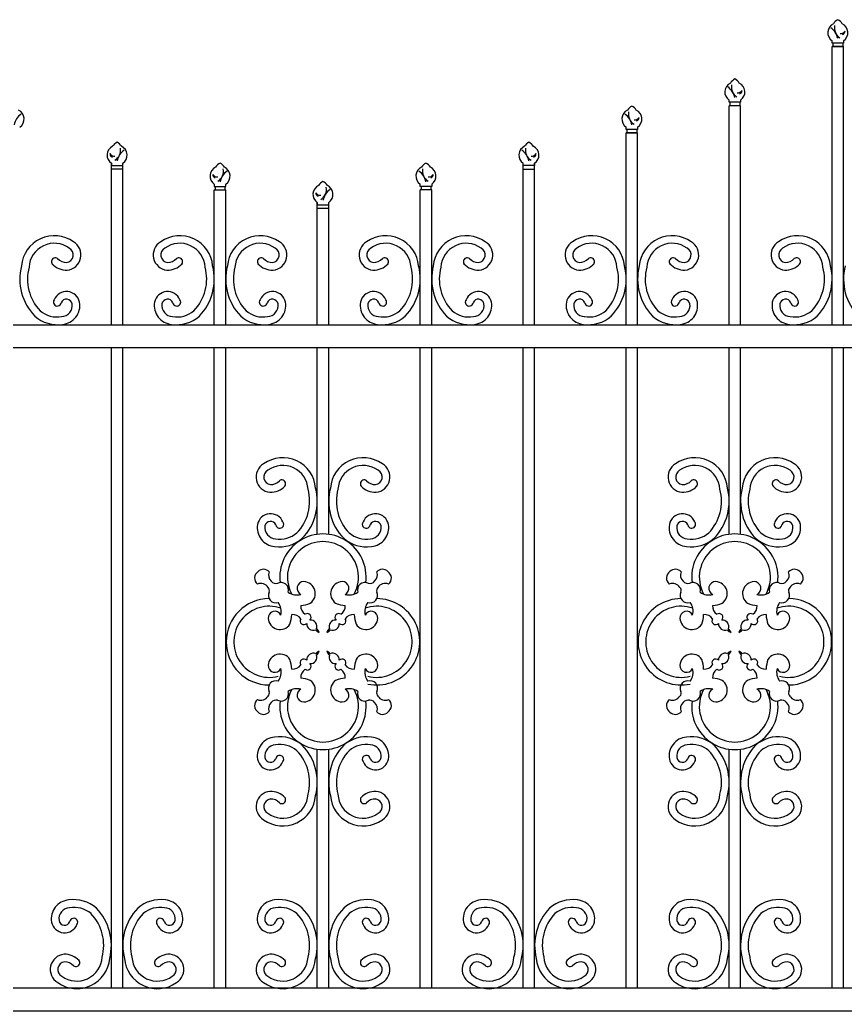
# Model space of a CAD drawing. Header units: millimetres. Extents: x 2621 to 26934, y 11979 to 27988.
# Drawn here: x 4373 to 5996, y 23517 to 25466 of the extents above; entities that cross this region are included whole.
import ezdxf

# ---------------------------------------------------------------- set-up
doc = ezdxf.new("R2010")
doc.units = ezdxf.units.MM

# ---------------------------------------------------------------- blocks, each defined once
blk = doc.blocks.new('A$C4C8B02DE')
for p, q in [((1674.78, 996.93), (1674.78, 999.18)), ((1686.03, 996.93), (1674.78, 996.93)), ((1675.53, 996.93), (1675.53, 993.54)), ((1685.28, 996.93), (1685.28, 993.54)), ((1686.03, 999.18), (1686.03, 996.93)), ((1674.78, 720), (1674.78, 993.54)), ((1674.78, 993.54), (1686.03, 993.54)), ((1686.03, 993.54), (1674.78, 993.54)), ((1686.03, 993.54), (1674.78, 993.54)), ((1686.03, 720), (1686.03, 993.54)), ((1573.53, 938.74), (1573.53, 940.99)), ((1584.78, 938.74), (1573.53, 938.74)), ((1574.28, 938.74), (1574.28, 935.35)), ((1584.03, 938.74), (1584.03, 935.35)), ((1584.78, 940.99), (1584.78, 938.74)), ((1573.53, 720), (1573.53, 935.35)), ((1584.78, 935.35), (1573.53, 935.35)), ((1584.78, 935.35), (1573.53, 935.35)), ((1584.78, 720), (1584.78, 935.35)), ((1472.28, 912.05), (1472.28, 914.3)), ((1483.53, 912.05), (1472.28, 912.05)), ((1472.28, 720), (1472.28, 908.66)), ((1472.28, 908.66), (1483.53, 908.66)), ((1483.53, 908.66), (1472.28, 908.66)), ((1483.53, 908.66), (1472.28, 908.66)), ((1473.03, 912.05), (1473.03, 908.66)), ((1482.78, 912.05), (1482.78, 908.66)), ((1483.53, 914.3), (1483.53, 912.05)), ((1483.53, 720), (1483.53, 908.66)), ((966.03, 720), (966.03, 878.77)), ((966.03, 878.77), (966.03, 876.52)), ((977.28, 720), (977.28, 878.77)), ((977.28, 876.52), (977.28, 878.77)), ((1371.03, 720), (1371.03, 878.77)), ((1371.03, 876.52), (1371.03, 878.77)), ((1382.28, 720), (1382.28, 878.77)), ((1382.28, 878.77), (1382.28, 876.52)), ((966.03, 876.52), (977.28, 876.52)), ((977.28, 873.13), (966.03, 873.13)), ((1382.28, 876.52), (1371.03, 876.52)), ((1371.03, 873.13), (1382.28, 873.13)), ((1067.28, 858.29), (1067.28, 856.04)), ((1078.53, 856.04), (1078.53, 858.29)), ((1269.78, 856.04), (1269.78, 858.29)), ((1281.03, 858.29), (1281.03, 856.04)), ((1067.28, 856.04), (1078.53, 856.04)), ((1067.28, 720), (1067.28, 852.64)), ((1067.28, 852.64), (1078.53, 852.64)), ((1068.03, 856.04), (1068.03, 852.64)), ((1077.78, 856.04), (1077.78, 852.64)), ((1078.53, 720), (1078.53, 852.64)), ((1281.03, 856.04), (1269.78, 856.04)), ((1269.78, 720), (1269.78, 852.64)), ((1281.03, 852.64), (1269.78, 852.64)), ((1270.53, 856.04), (1270.53, 852.64)), ((1280.28, 856.04), (1280.28, 852.64)), ((1281.03, 720), (1281.03, 852.64)), ((1168.53, 720), (1168.53, 840.21)), ((1168.53, 840.21), (1168.53, 837.96)), ((1179.78, 720), (1179.78, 840.21)), ((1179.78, 837.96), (1179.78, 840.21)), ((1168.53, 837.96), (1179.78, 837.96)), ((1168.53, 834.57), (1179.78, 834.57)), ((176.11, 720), (2172.2, 720)), ((176.11, 697.5), (2172.2, 697.5)), ((966.03, 67.5), (966.03, 697.5)), ((977.28, 67.5), (977.28, 697.5)), ((1067.28, 67.5), (1067.28, 697.5)), ((1078.53, 67.5), (1078.53, 697.5)), ((1168.53, 513.87), (1168.53, 697.5)), ((1179.78, 513.87), (1179.78, 697.5)), ((1269.78, 67.5), (1269.78, 697.5)), ((1281.03, 67.5), (1281.03, 697.5)), ((1371.03, 67.5), (1371.03, 697.5)), ((1382.28, 67.5), (1382.28, 697.5)), ((1472.28, 67.5), (1472.28, 697.5)), ((1483.53, 67.5), (1483.53, 697.5)), ((1573.53, 513.87), (1573.53, 697.5)), ((1584.78, 513.87), (1584.78, 697.5)), ((1674.78, 67.5), (1674.78, 697.5)), ((1686.03, 67.5), (1686.03, 697.5)), ((1168.53, 67.5), (1168.53, 302.56)), ((1179.78, 67.5), (1179.78, 302.56)), ((1573.53, 67.5), (1573.53, 302.56)), ((1573.53, 67.5), (1573.53, 302.56)), ((1584.78, 67.5), (1584.78, 302.56)), ((1584.78, 67.5), (1584.78, 302.56)), ((2194.7, 67.5), (153.61, 67.5)), ((2194.7, 45), (153.61, 45))]:
    blk.add_line(p, q)
for centre, radius, start, end in [((1680.16, 1007.16), 9.62, 115.13922, 236.00933), ((1684.55, 1010.99), 9.78, 115.05506, 150.0493), ((1688.53, 1012), 11.56, 169.42959, 238.45846), ((1676.26, 1010.99), 9.78, 29.9507, 64.94494), ((1680.65, 1007.16), 9.62, 303.99067, 64.86078), ((1663.87, 998.3), 16.73, 11.05823, 54.91248), ((1682.99, 1011.81), 5.57, 265.54583, 325.60374), ((1683.69, 1009.01), 3.92, 290.17828, 354.88678), ((1578.91, 948.97), 9.62, 115.13922, 236.00933), ((1583.3, 952.8), 9.78, 115.05506, 150.0493), ((1587.28, 953.81), 11.56, 169.42959, 238.45846), ((1575.01, 952.8), 9.78, 29.9507, 64.94494), ((1579.4, 948.97), 9.62, 303.99067, 64.86078), ((1562.62, 940.11), 16.73, 11.05823, 54.91248), ((1581.74, 953.62), 5.57, 265.54583, 325.60374), ((1582.44, 950.82), 3.92, 290.17828, 354.88678), ((886.94, 913.42), 16.73, 125.08752, 168.94177), ((870.65, 922.28), 9.62, 303.99067, 64.86078), ((1477.66, 922.28), 9.62, 115.13922, 236.00933), ((1461.37, 913.42), 16.73, 11.05823, 54.91248), ((1482.05, 926.11), 9.78, 115.05506, 150.0493), ((1486.03, 927.11), 11.56, 169.42959, 238.45846), ((1473.76, 926.11), 9.78, 29.9507, 64.94494), ((1478.15, 922.28), 9.62, 303.99067, 64.86078), ((1480.49, 926.93), 5.57, 265.54583, 325.60374), ((1481.19, 924.13), 3.92, 290.17828, 354.88678), ((975.8, 890.58), 9.78, 115.05506, 150.0493), ((967.51, 890.58), 9.78, 29.9507, 64.94494), ((1380.8, 890.58), 9.78, 115.05506, 150.0493), ((1372.51, 890.58), 9.78, 29.9507, 64.94494), ((971.41, 886.75), 9.62, 115.13922, 236.00933), ((968.37, 888.6), 3.92, 185.11322, 249.82172), ((969.07, 891.4), 5.57, 214.39626, 274.45417), ((963.52, 891.59), 11.56, 301.54154, 10.57041), ((988.19, 877.89), 16.73, 125.08752, 168.94177), ((971.9, 886.75), 9.62, 303.99067, 64.86078), ((1376.41, 886.75), 9.62, 115.13922, 236.00933), ((1360.12, 877.89), 16.73, 11.05823, 54.91248), ((1384.78, 891.59), 11.56, 169.42959, 238.45846), ((1379.24, 891.4), 5.57, 265.54583, 325.60374), ((1376.9, 886.75), 9.62, 303.99067, 64.86078), ((1379.94, 888.6), 3.92, 290.17828, 354.88678), ((1077.05, 870.09), 9.78, 115.05506, 150.0493), ((1068.76, 870.09), 9.78, 29.9507, 64.94494), ((1279.55, 870.09), 9.78, 115.05506, 150.0493), ((1271.26, 870.09), 9.78, 29.9507, 64.94494), ((1072.66, 866.26), 9.62, 115.13922, 236.00933), ((1070.32, 870.91), 5.57, 214.39626, 274.45417), ((1069.62, 868.12), 3.92, 185.11322, 249.82172), ((1064.77, 871.1), 11.56, 301.54154, 10.57041), ((1089.44, 857.4), 16.73, 125.08752, 168.94177), ((1073.15, 866.26), 9.62, 303.99067, 64.86078), ((1275.16, 866.26), 9.62, 115.13922, 236.00933), ((1258.87, 857.4), 16.73, 11.05823, 54.91248), ((1283.53, 871.1), 11.56, 169.42959, 238.45846), ((1277.99, 870.91), 5.57, 265.54583, 325.60374), ((1275.65, 866.26), 9.62, 303.99067, 64.86078), ((1278.69, 868.12), 3.92, 290.17828, 354.88678), ((1178.3, 852.02), 9.78, 115.05506, 150.0493), ((1170.01, 852.02), 9.78, 29.9507, 64.94494), ((1173.91, 848.19), 9.62, 115.13922, 236.00933), ((1170.87, 850.04), 3.92, 185.11322, 249.82172), ((1171.57, 852.84), 5.57, 214.39626, 274.45417), ((1166.02, 853.02), 11.56, 301.54154, 10.57041), ((1190.69, 839.33), 16.73, 125.08752, 168.94177), ((1174.4, 848.19), 9.62, 303.99067, 64.86078), ((909.95, 775.2), 32.41, 54.51288, 175.36873), ((909.95, 775.2), 24.91, 53.70778, 176.78477), ((921.12, 788.68), 15.01, 275.58907, 59.33849), ((1022.19, 788.68), 15.01, 120.66151, 264.41093), ((1033.35, 775.2), 32.41, 4.63127, 125.48712), ((1033.35, 775.2), 24.91, 3.21523, 126.29222), ((1112.45, 775.2), 32.41, 54.51288, 175.36873), ((1112.45, 775.2), 24.91, 53.70778, 176.78477), ((1123.62, 788.68), 15.01, 275.58907, 59.33849), ((1224.69, 788.68), 15.01, 120.66151, 264.41093), ((1235.85, 775.2), 32.41, 4.63127, 125.48712), ((1235.85, 775.2), 24.91, 3.21523, 126.29222), ((1314.95, 775.2), 32.41, 54.51288, 175.36873), ((1314.95, 775.2), 24.91, 53.70778, 176.78477), ((1326.12, 788.68), 15.01, 275.58907, 59.33849), ((1427.19, 788.68), 15.01, 120.66151, 264.41093), ((1438.35, 775.2), 32.41, 4.63127, 125.48712), ((1438.35, 775.2), 24.91, 3.21523, 126.29222), ((1517.45, 775.2), 32.41, 54.51288, 175.36873), ((1517.45, 775.2), 24.91, 53.70778, 176.78477), ((1528.62, 788.68), 15.01, 275.58907, 59.33849), ((1629.69, 788.68), 15.01, 120.66151, 264.41093), ((1640.85, 775.2), 32.41, 4.63127, 125.48712), ((1640.85, 775.2), 24.91, 3.21523, 126.29222), ((921.12, 788.68), 7.51, 277.28824, 61.4941), ((1022.19, 788.68), 7.51, 118.5059, 262.71176), ((1123.62, 788.68), 7.51, 277.28824, 61.4941), ((1224.69, 788.68), 7.51, 118.5059, 262.71176), ((1326.12, 788.68), 7.51, 277.28824, 61.4941), ((1427.19, 788.68), 7.51, 118.5059, 262.71176), ((1528.62, 788.68), 7.51, 277.28824, 61.4941), ((1629.69, 788.68), 7.51, 118.5059, 262.71176), ((910.92, 782.03), 3.79, 52.4998, 233.15734), ((921.9, 793.06), 19.32, 222.77436, 272.01072), ((921.9, 793.06), 11.82, 222.77436, 270.81731), ((1021.41, 793.06), 19.32, 267.98928, 317.22564), ((1021.41, 793.06), 11.82, 269.18269, 317.22564), ((1032.39, 782.03), 3.79, 306.84266, 127.5002), ((1113.42, 782.03), 3.79, 52.4998, 233.15734), ((1124.4, 793.06), 19.32, 222.77436, 272.01072), ((1124.4, 793.06), 11.82, 222.77436, 270.81731), ((1223.91, 793.06), 19.32, 267.98928, 317.22564), ((1223.91, 793.06), 11.82, 269.18269, 317.22564), ((1234.89, 782.03), 3.79, 306.84266, 127.5002), ((1315.92, 782.03), 3.79, 52.4998, 233.15734), ((1326.9, 793.06), 19.32, 222.77436, 272.01072), ((1326.9, 793.06), 11.82, 222.77436, 270.81731), ((1426.41, 793.06), 19.32, 267.98928, 317.22564), ((1426.41, 793.06), 11.82, 269.18269, 317.22564), ((1437.39, 782.03), 3.79, 306.84266, 127.5002), ((1518.42, 782.03), 3.79, 52.4998, 233.15734), ((1529.4, 793.06), 19.32, 222.77436, 272.01072), ((1529.4, 793.06), 11.82, 222.77436, 270.81731), ((1628.91, 793.06), 19.32, 267.98928, 317.22564), ((1628.91, 793.06), 11.82, 269.18269, 317.22564), ((1639.89, 782.03), 3.79, 306.84266, 127.5002), ((928.52, 764.88), 52.49, 165.72995, 223.97829), ((928.52, 764.88), 44.99, 164.90201, 223.77907), ((1014.79, 764.88), 44.99, 316.22093, 15.09799), ((1014.79, 764.88), 52.49, 316.02171, 14.27005), ((1131.02, 764.88), 52.49, 165.72995, 223.97829), ((1131.02, 764.88), 44.99, 164.90201, 223.77907), ((1217.29, 764.88), 44.99, 316.22093, 15.09799), ((1217.29, 764.88), 52.49, 316.02171, 14.27005), ((1333.52, 764.88), 52.49, 165.72995, 223.97829), ((1333.52, 764.88), 44.99, 164.90201, 223.77907), ((1419.79, 764.88), 44.99, 316.22093, 15.09799), ((1419.79, 764.88), 52.49, 316.02171, 14.27005), ((1536.02, 764.88), 52.49, 165.72995, 223.97829), ((1536.02, 764.88), 44.99, 164.90201, 223.77907), ((1622.29, 764.88), 44.99, 316.22093, 15.09799), ((1622.29, 764.88), 52.49, 316.02171, 14.27005), ((1738.52, 764.88), 52.49, 165.72995, 223.97829), ((921.94, 739.52), 13.12, 11.4328, 157.69312), ((1021.36, 739.52), 13.12, 22.30688, 168.5672), ((1124.44, 739.52), 13.12, 11.4328, 157.69312), ((1223.86, 739.52), 13.12, 22.30688, 168.5672), ((1326.94, 739.52), 13.12, 11.4328, 157.69312), ((1426.36, 739.52), 13.12, 22.30688, 168.5672), ((1529.44, 739.52), 13.12, 11.4328, 157.69312), ((1628.86, 739.52), 13.12, 22.30688, 168.5672), ((912.91, 742.21), 3.86, 143.68713, 351.6991), ((921.94, 739.52), 5.62, 10.85368, 157.69312), ((916.39, 738.96), 18.69, 274.93976, 9.73401), ((1026.92, 738.96), 18.69, 170.26599, 265.06024), ((1021.36, 739.52), 5.62, 22.30688, 169.14632), ((1030.39, 742.21), 3.86, 188.3009, 36.31287), ((1115.41, 742.21), 3.86, 143.68713, 351.6991), ((1124.44, 739.52), 5.62, 10.85368, 157.69312), ((1118.89, 738.96), 18.69, 274.93976, 9.73401), ((1229.42, 738.96), 18.69, 170.26599, 265.06024), ((1223.86, 739.52), 5.62, 22.30688, 169.14632), ((1232.89, 742.21), 3.86, 188.3009, 36.31287), ((1317.91, 742.21), 3.86, 143.68713, 351.6991), ((1326.94, 739.52), 5.62, 10.85368, 157.69312), ((1321.39, 738.96), 18.69, 274.93976, 9.73401), ((1431.92, 738.96), 18.69, 170.26599, 265.06024), ((1426.36, 739.52), 5.62, 22.30688, 169.14632), ((1435.39, 742.21), 3.86, 188.3009, 36.31287), ((1520.41, 742.21), 3.86, 143.68713, 351.6991), ((1529.44, 739.52), 5.62, 10.85368, 157.69312), ((1523.89, 738.96), 18.69, 274.93976, 9.73401), ((1634.42, 738.96), 18.69, 170.26599, 265.06024), ((1628.86, 739.52), 5.62, 22.30688, 169.14632), ((1637.89, 742.21), 3.86, 188.3009, 36.31287), ((912.79, 753.58), 25.96, 229.7966, 279.71344), ((916.63, 738.94), 10.96, 272.85496, 8.56524), ((1026.68, 738.94), 10.96, 171.43476, 267.14504), ((1030.52, 753.58), 25.96, 260.28656, 310.2034), ((1115.29, 753.58), 25.96, 229.7966, 279.71344), ((1119.13, 738.94), 10.96, 272.85496, 8.56524), ((1229.18, 738.94), 10.96, 171.43476, 267.14504), ((1233.02, 753.58), 25.96, 260.28656, 310.2034), ((1317.79, 753.58), 25.96, 229.7966, 279.71344), ((1321.63, 738.94), 10.96, 272.85496, 8.56524), ((1431.68, 738.94), 10.96, 171.43476, 267.14504), ((1435.52, 753.58), 25.96, 260.28656, 310.2034), ((1520.29, 753.58), 25.96, 229.7966, 279.71344), ((1524.13, 738.94), 10.96, 272.85496, 8.56524), ((1634.18, 738.94), 10.96, 171.43476, 267.14504), ((1638.02, 753.58), 25.96, 260.28656, 310.2034), ((913.19, 754.08), 34.08, 228.81524, 278.1232), ((1030.12, 754.08), 34.08, 261.8768, 311.18476), ((1115.69, 754.08), 34.08, 228.81524, 278.1232), ((1232.62, 754.08), 34.08, 261.8768, 311.18476), ((1318.19, 754.08), 34.08, 228.81524, 278.1232), ((1435.12, 754.08), 34.08, 261.8768, 311.18476), ((1520.69, 754.08), 34.08, 228.81524, 278.1232), ((1637.62, 754.08), 34.08, 261.8768, 311.18476), ((1134.6, 556.76), 32.41, 4.63127, 125.48712), ((1213.7, 556.76), 32.41, 54.51288, 175.36873), ((1539.6, 556.76), 32.41, 4.63127, 125.48712), ((1618.7, 556.76), 32.41, 54.51288, 175.36873), ((1123.44, 570.24), 15.01, 120.66151, 264.41093), ((1123.44, 570.24), 7.51, 118.5059, 262.71176), ((1134.6, 556.76), 24.91, 3.21523, 126.29222), ((1213.7, 556.76), 24.91, 53.70778, 176.78477), ((1224.87, 570.24), 7.51, 277.28824, 61.4941), ((1224.87, 570.24), 15.01, 275.58907, 59.33849), ((1528.44, 570.24), 15.01, 120.66151, 264.41093), ((1528.44, 570.24), 7.51, 118.5059, 262.71176), ((1539.6, 556.76), 24.91, 3.21523, 126.29222), ((1618.7, 556.76), 24.91, 53.70778, 176.78477), ((1629.87, 570.24), 7.51, 277.28824, 61.4941), ((1629.87, 570.24), 15.01, 275.58907, 59.33849), ((1122.66, 574.61), 11.82, 269.18269, 317.22564), ((1133.64, 563.58), 3.79, 306.84266, 127.5002), ((1214.67, 563.58), 3.79, 52.4998, 233.15734), ((1225.65, 574.61), 11.82, 222.77436, 270.81731), ((1527.66, 574.61), 11.82, 269.18269, 317.22564), ((1538.64, 563.58), 3.79, 306.84266, 127.5002), ((1619.67, 563.58), 3.79, 52.4998, 233.15734), ((1630.65, 574.61), 11.82, 222.77436, 270.81731), ((1122.66, 574.61), 19.32, 267.98928, 317.22564), ((1116.04, 546.44), 44.99, 316.22093, 15.09799), ((1116.04, 546.44), 52.49, 316.02171, 14.27005), ((1232.27, 546.44), 52.49, 165.72995, 223.97829), ((1232.27, 546.44), 44.99, 164.90201, 223.77907), ((1225.65, 574.61), 19.32, 222.77436, 272.01072), ((1527.66, 574.61), 19.32, 267.98928, 317.22564), ((1521.04, 546.44), 44.99, 316.22093, 15.09799), ((1521.04, 546.44), 52.49, 316.02171, 14.27005), ((1637.27, 546.44), 52.49, 165.72995, 223.97829), ((1637.27, 546.44), 44.99, 164.90201, 223.77907), ((1630.65, 574.61), 19.32, 222.77436, 272.01072), ((1122.61, 521.07), 13.12, 22.30688, 168.5672), ((1122.61, 521.07), 5.62, 22.30688, 169.14632), ((1225.69, 521.07), 13.12, 11.4328, 157.69312), ((1225.69, 521.07), 5.62, 10.85368, 157.69312), ((1527.61, 521.07), 13.12, 22.30688, 168.5672), ((1527.61, 521.07), 5.62, 22.30688, 169.14632), ((1630.69, 521.07), 13.12, 11.4328, 157.69312), ((1630.69, 521.07), 5.62, 10.85368, 157.69312), ((1128.17, 520.51), 18.69, 170.26599, 265.06024), ((1127.93, 520.5), 10.96, 171.43476, 267.14504), ((1131.64, 523.76), 3.86, 188.3009, 36.31287), ((1216.66, 523.76), 3.86, 143.68713, 351.6991), ((1220.38, 520.5), 10.96, 272.85496, 8.56524), ((1220.14, 520.51), 18.69, 274.93976, 9.73401), ((1533.17, 520.51), 18.69, 170.26599, 265.06024), ((1532.93, 520.5), 10.96, 171.43476, 267.14504), ((1536.64, 523.76), 3.86, 188.3009, 36.31287), ((1621.66, 523.76), 3.86, 143.68713, 351.6991), ((1625.38, 520.5), 10.96, 272.85496, 8.56524), ((1625.14, 520.51), 18.69, 274.93976, 9.73401), ((1131.37, 535.63), 34.08, 261.8768, 311.18476), ((1131.77, 535.13), 25.96, 260.28656, 310.2034), ((1174.15, 471.8), 42.45, 352.80226, 187.19774), ((1216.94, 535.63), 34.08, 228.81524, 278.1232), ((1216.54, 535.13), 25.96, 229.7966, 279.71344), ((1536.37, 535.63), 34.08, 261.8768, 311.18476), ((1536.77, 535.13), 25.96, 260.28656, 310.2034), ((1579.15, 471.8), 42.45, 352.80226, 187.19774), ((1621.94, 535.63), 34.08, 228.81524, 278.1232), ((1621.54, 535.13), 25.96, 229.7966, 279.71344), ((1174.15, 471.8), 34.95, 331.65143, 208.34857), ((1579.15, 471.8), 34.95, 331.65143, 208.34857), ((1115.7, 472.14), 7.41, 40.45156, 136.24769), ((1232.61, 472.14), 7.41, 43.75231, 139.54844), ((1520.7, 472.14), 7.41, 40.45156, 136.24769), ((1637.61, 472.14), 7.41, 43.75231, 139.54844), ((1114.6, 470.9), 7.66, 123.76064, 230.28366), ((1128.32, 473.72), 7.7, 155.19541, 229.78578), ((1219.98, 473.72), 7.7, 310.21422, 24.80459), ((1233.71, 470.9), 7.66, 309.71634, 56.23936), ((1519.6, 470.9), 7.66, 123.76064, 230.28366), ((1533.32, 473.72), 7.7, 155.19541, 229.78578), ((1624.98, 473.72), 7.7, 310.21422, 24.80459), ((1638.71, 470.9), 7.66, 309.71634, 56.23936), ((1112.87, 457.04), 8.58, 31.99425, 111.6638), ((1117.42, 458.61), 4.03, 337.86436, 47.48218), ((1128.06, 471.46), 5.93, 217.48317, 284.58002), ((1132.92, 459.17), 7.36, 342.67285, 117.23995), ((1155.09, 460.84), 6.53, 88.0143, 246.45555), ((1154.91, 455.66), 11.71, 305.40343, 88.0143), ((1193.4, 455.66), 11.71, 91.9857, 234.59657), ((1193.22, 460.84), 6.53, 293.54445, 91.9857), ((1215.38, 459.17), 7.36, 62.76005, 197.32715), ((1220.25, 471.46), 5.93, 255.41998, 322.51683), ((1230.89, 458.61), 4.03, 132.51782, 202.13564), ((1235.44, 457.04), 8.58, 68.3362, 148.00575), ((1517.87, 457.04), 8.58, 31.99425, 111.6638), ((1522.42, 458.61), 4.03, 337.86436, 47.48218), ((1533.06, 471.46), 5.93, 217.48317, 284.58002), ((1537.92, 459.17), 7.36, 342.67285, 117.23995), ((1560.09, 460.84), 6.53, 88.0143, 246.45555), ((1559.91, 455.66), 11.71, 305.40343, 88.0143), ((1598.4, 455.66), 11.71, 91.9857, 234.59657), ((1598.22, 460.84), 6.53, 293.54445, 91.9857), ((1620.38, 459.17), 7.36, 62.76005, 197.32715), ((1625.25, 471.46), 5.93, 255.41998, 322.51683), ((1635.89, 458.61), 4.03, 132.51782, 202.13564), ((1640.44, 457.04), 8.58, 68.3362, 148.00575), ((1121.44, 408.22), 42.45, 90.36988, 269.63012), ((1127.78, 453.89), 7.36, 154.26769, 288.83479), ((1148.48, 469.29), 14.98, 235.27644, 285.46009), ((1199.82, 469.29), 14.98, 254.53991, 304.72356), ((1220.52, 453.89), 7.36, 251.16521, 25.73231), ((1226.87, 408.22), 42.45, 258.14449, 89.63012), ((1526.44, 408.22), 42.45, 90.36988, 281.85551), ((1532.78, 453.89), 7.36, 154.26769, 288.83479), ((1553.48, 469.29), 14.98, 235.27644, 285.46009), ((1604.82, 469.29), 14.98, 254.53991, 304.72356), ((1625.52, 453.89), 7.36, 251.16521, 25.73231), ((1631.87, 408.22), 42.45, 270.36988, 89.63012), ((1121.44, 408.22), 34.95, 71.19798, 284.44962), ((1118.08, 438.07), 14.98, 346.04755, 36.23121), ((1161.95, 443.31), 9.73, 175.98869, 235.92337), ((1149.3, 479.17), 35.3, 274.7856, 290.56011), ((1199.01, 479.17), 35.3, 249.43989, 265.2144), ((1186.36, 443.31), 9.73, 304.07663, 4.01131), ((1230.23, 438.07), 14.98, 143.76879, 193.95245), ((1226.87, 408.22), 34.95, 255.55038, 108.80202), ((1526.44, 408.22), 34.95, 71.19798, 284.44962), ((1523.08, 438.07), 14.98, 346.04755, 36.23121), ((1566.95, 443.31), 9.73, 175.98869, 235.92337), ((1554.3, 479.17), 35.3, 274.7856, 290.56011), ((1604.01, 479.17), 35.3, 249.43989, 265.2144), ((1591.36, 443.31), 9.73, 304.07663, 4.01131), ((1635.23, 438.07), 14.98, 143.76879, 193.95245), ((1631.87, 408.22), 34.95, 255.55038, 108.80202), ((1126.7, 431.69), 6.53, 25.0521, 183.49334), ((1131.87, 432.01), 11.71, 183.49334, 326.10421), ((1108.22, 437), 35.3, 340.94753, 356.72204), ((1144.41, 425.3), 9.73, 35.58427, 95.51895), ((1155.33, 428.82), 3.7, 144.71357, 318.65604), ((1158.71, 432.29), 3.7, 312.85161, 126.79407), ((1161.8, 423.14), 6.46, 340.79617, 95.17659), ((1186.5, 423.14), 6.46, 84.82341, 199.20383), ((1189.6, 432.29), 3.7, 53.20593, 227.14839), ((1192.97, 428.82), 3.7, 221.34396, 35.28643), ((1203.9, 425.3), 9.73, 84.48105, 144.41573), ((1240.08, 437), 35.3, 183.27796, 199.05247), ((1216.44, 432.01), 11.71, 213.89579, 356.50666), ((1221.61, 431.69), 6.53, 356.50666, 154.9479), ((1531.7, 431.69), 6.53, 25.0521, 183.49334), ((1536.87, 432.01), 11.71, 183.49334, 326.10421), ((1513.22, 437), 35.3, 340.94753, 356.72204), ((1549.41, 425.3), 9.73, 35.58427, 95.51895), ((1560.33, 428.82), 3.7, 144.71357, 318.65604), ((1563.71, 432.29), 3.7, 312.85161, 126.79407), ((1566.8, 423.14), 6.46, 340.79617, 95.17659), ((1591.5, 423.14), 6.46, 84.82341, 199.20383), ((1594.6, 432.29), 3.7, 53.20593, 227.14839), ((1597.97, 428.82), 3.7, 221.34396, 35.28643), ((1608.9, 425.3), 9.73, 84.48105, 144.41573), ((1645.08, 437), 35.3, 183.27796, 199.05247), ((1621.44, 432.01), 11.71, 213.89579, 356.50666), ((1626.61, 431.69), 6.53, 356.50666, 154.9479), ((1164.61, 425.99), 6.51, 176.57519, 291.24674), ((1173.27, 425.28), 8.27, 220.35979, 249.58967), ((1161.63, 413.93), 9.47, 22.32081, 48.45978), ((1186.68, 413.93), 9.47, 131.54022, 157.67919), ((1175.04, 425.28), 8.27, 290.41033, 319.64021), ((1183.7, 425.99), 6.51, 248.75326, 3.42481), ((1569.61, 425.99), 6.51, 176.57519, 291.24674), ((1578.27, 425.28), 8.27, 220.35979, 249.58967), ((1566.63, 413.93), 9.47, 22.32081, 48.45978), ((1591.68, 413.93), 9.47, 131.54022, 157.67919), ((1580.04, 425.28), 8.27, 290.41033, 319.64021), ((1588.7, 425.99), 6.51, 248.75326, 3.42481), ((1131.87, 384.42), 11.71, 33.89579, 176.50666), ((1108.22, 379.43), 35.3, 3.27796, 19.05247), ((1155.33, 387.61), 3.7, 41.34396, 215.28643), ((1164.61, 390.44), 6.51, 68.75326, 183.42481), ((1161.8, 393.29), 6.46, 264.82341, 19.20383), ((1173.27, 391.15), 8.27, 110.41033, 139.64021), ((1161.63, 402.5), 9.47, 311.54022, 337.67919), ((1175.04, 391.15), 8.27, 40.35979, 69.58967), ((1186.68, 402.5), 9.47, 202.32081, 228.45978), ((1186.5, 393.29), 6.46, 160.79617, 275.17659), ((1183.7, 390.44), 6.51, 356.57519, 111.24674), ((1192.97, 387.61), 3.7, 324.71357, 138.65604), ((1240.08, 379.43), 35.3, 160.94753, 176.72204), ((1216.44, 384.42), 11.71, 3.49334, 146.10421), ((1536.87, 384.42), 11.71, 33.89579, 176.50666), ((1513.22, 379.43), 35.3, 3.27796, 19.05247), ((1560.33, 387.61), 3.7, 41.34396, 215.28643), ((1569.61, 390.44), 6.51, 68.75326, 183.42481), ((1566.8, 393.29), 6.46, 264.82341, 19.20383), ((1578.27, 391.15), 8.27, 110.41033, 139.64021), ((1566.63, 402.5), 9.47, 311.54022, 337.67919), ((1580.04, 391.15), 8.27, 40.35979, 69.58967), ((1591.68, 402.5), 9.47, 202.32081, 228.45978), ((1591.5, 393.29), 6.46, 160.79617, 275.17659), ((1588.7, 390.44), 6.51, 356.57519, 111.24674), ((1597.97, 387.61), 3.7, 324.71357, 138.65604), ((1645.08, 379.43), 35.3, 160.94753, 176.72204), ((1621.44, 384.42), 11.71, 3.49334, 146.10421), ((1126.7, 384.74), 6.53, 176.50666, 334.9479), ((1118.08, 378.36), 14.98, 323.76879, 13.95245), ((1144.41, 391.13), 9.73, 264.48105, 324.41573), ((1161.95, 373.13), 9.73, 124.07663, 184.01131), ((1158.71, 384.14), 3.7, 233.20593, 47.14839), ((1189.6, 384.14), 3.7, 132.85161, 306.79407), ((1186.36, 373.13), 9.73, 355.98869, 55.92337), ((1203.9, 391.13), 9.73, 215.58427, 275.51895), ((1230.23, 378.36), 14.98, 166.04755, 216.23121), ((1221.61, 384.74), 6.53, 205.0521, 3.49334), ((1531.7, 384.74), 6.53, 176.50666, 334.9479), ((1523.08, 378.36), 14.98, 323.76879, 13.95245), ((1549.41, 391.13), 9.73, 264.48105, 324.41573), ((1566.95, 373.13), 9.73, 124.07663, 184.01131), ((1563.71, 384.14), 3.7, 233.20593, 47.14839), ((1594.6, 384.14), 3.7, 132.85161, 306.79407), ((1591.36, 373.13), 9.73, 355.98869, 55.92337), ((1608.9, 391.13), 9.73, 215.58427, 275.51895), ((1635.23, 378.36), 14.98, 166.04755, 216.23121), ((1626.61, 384.74), 6.53, 205.0521, 3.49334), ((1149.3, 337.26), 35.3, 69.43989, 85.2144), ((1199.01, 337.26), 35.3, 94.7856, 110.56011), ((1554.3, 337.26), 35.3, 69.43989, 85.2144), ((1604.01, 337.26), 35.3, 94.7856, 110.56011), ((1127.78, 362.54), 7.36, 71.16521, 205.73231), ((1174.15, 344.63), 34.95, 151.65143, 28.34857), ((1148.48, 347.14), 14.98, 74.53991, 124.72356), ((1155.09, 355.59), 6.53, 113.54445, 271.9857), ((1154.91, 360.77), 11.71, 271.9857, 54.59657), ((1193.4, 360.77), 11.71, 125.40343, 268.0143), ((1193.22, 355.59), 6.53, 268.0143, 66.45555), ((1199.82, 347.14), 14.98, 55.27644, 105.46009), ((1220.52, 362.54), 7.36, 334.26769, 108.83479), ((1532.78, 362.54), 7.36, 71.16521, 205.73231), ((1579.15, 344.63), 34.95, 151.65143, 28.34857), ((1553.48, 347.14), 14.98, 74.53991, 124.72356), ((1560.09, 355.59), 6.53, 113.54445, 271.9857), ((1559.91, 360.77), 11.71, 271.9857, 54.59657), ((1598.4, 360.77), 11.71, 125.40343, 268.0143), ((1598.22, 355.59), 6.53, 268.0143, 66.45555), ((1604.82, 347.14), 14.98, 55.27644, 105.46009), ((1625.52, 362.54), 7.36, 334.26769, 108.83479), ((1114.6, 345.53), 7.66, 129.71634, 236.23936), ((1112.87, 359.39), 8.58, 248.3362, 328.00575), ((1117.42, 357.82), 4.03, 312.51782, 22.13564), ((1132.92, 357.26), 7.36, 242.76005, 17.32715), ((1215.38, 357.26), 7.36, 162.67285, 297.23995), ((1230.89, 357.82), 4.03, 157.86436, 227.48218), ((1235.44, 359.39), 8.58, 211.99425, 291.6638), ((1233.71, 345.53), 7.66, 303.76064, 50.28366), ((1519.6, 345.53), 7.66, 129.71634, 236.23936), ((1517.87, 359.39), 8.58, 248.3362, 328.00575), ((1522.42, 357.82), 4.03, 312.51782, 22.13564), ((1537.92, 357.26), 7.36, 242.76005, 17.32715), ((1620.38, 357.26), 7.36, 162.67285, 297.23995), ((1635.89, 357.82), 4.03, 157.86436, 227.48218), ((1640.44, 359.39), 8.58, 211.99425, 291.6638), ((1638.71, 345.53), 7.66, 303.76064, 50.28366), ((1128.32, 342.71), 7.7, 130.21422, 204.80459), ((1128.06, 344.98), 5.93, 75.41998, 142.51683), ((1174.15, 344.63), 42.45, 172.80226, 7.19774), ((1220.25, 344.98), 5.93, 37.48317, 104.58002), ((1219.98, 342.71), 7.7, 335.19541, 49.78578), ((1533.32, 342.71), 7.7, 130.21422, 204.80459), ((1533.06, 344.98), 5.93, 75.41998, 142.51683), ((1579.15, 344.63), 42.45, 172.80226, 7.19774), ((1625.25, 344.98), 5.93, 37.48317, 104.58002), ((1624.98, 342.71), 7.7, 335.19541, 49.78578), ((1115.7, 344.29), 7.41, 223.75231, 319.54844), ((1232.61, 344.29), 7.41, 220.45156, 316.24769), ((1520.7, 344.29), 7.41, 223.75231, 319.54844), ((1637.61, 344.29), 7.41, 220.45156, 316.24769), ((1128.17, 295.92), 18.69, 94.93976, 189.73401), ((1131.37, 280.8), 34.08, 48.81524, 98.1232), ((1216.94, 280.8), 34.08, 81.8768, 131.18476), ((1220.14, 295.92), 18.69, 350.26599, 85.06024), ((1533.17, 295.92), 18.69, 94.93976, 189.73401), ((1536.37, 280.8), 34.08, 48.81524, 98.1232), ((1621.94, 280.8), 34.08, 81.8768, 131.18476), ((1625.14, 295.92), 18.69, 350.26599, 85.06024), ((1127.93, 295.93), 10.96, 92.85496, 188.56524), ((1131.77, 281.3), 25.96, 49.7966, 99.71344), ((1116.04, 269.99), 52.49, 345.72995, 43.97829), ((1232.27, 269.99), 52.49, 136.02171, 194.27005), ((1216.54, 281.3), 25.96, 80.28656, 130.2034), ((1220.38, 295.93), 10.96, 351.43476, 87.14504), ((1532.93, 295.93), 10.96, 92.85496, 188.56524), ((1536.77, 281.3), 25.96, 49.7966, 99.71344), ((1521.04, 269.99), 52.49, 345.72995, 43.97829), ((1637.27, 269.99), 52.49, 136.02171, 194.27005), ((1621.54, 281.3), 25.96, 80.28656, 130.2034), ((1625.38, 295.93), 10.96, 351.43476, 87.14504), ((1122.61, 295.36), 13.12, 191.4328, 337.69312), ((1122.61, 295.36), 5.62, 190.85368, 337.69312), ((1131.64, 292.67), 3.86, 323.68713, 171.6991), ((1116.04, 269.99), 44.99, 344.90201, 43.77907), ((1232.27, 269.99), 44.99, 136.22093, 195.09799), ((1216.66, 292.67), 3.86, 8.3009, 216.31287), ((1225.69, 295.36), 13.12, 202.30688, 348.5672), ((1225.69, 295.36), 5.62, 202.30688, 349.14632), ((1527.61, 295.36), 13.12, 191.4328, 337.69312), ((1527.61, 295.36), 5.62, 190.85368, 337.69312), ((1536.64, 292.67), 3.86, 323.68713, 171.6991), ((1521.04, 269.99), 44.99, 344.90201, 43.77907), ((1637.27, 269.99), 44.99, 136.22093, 195.09799), ((1621.66, 292.67), 3.86, 8.3009, 216.31287), ((1630.69, 295.36), 13.12, 202.30688, 348.5672), ((1630.69, 295.36), 5.62, 202.30688, 349.14632), ((1123.44, 246.19), 15.01, 95.58907, 239.33849), ((1134.6, 259.67), 32.41, 234.51288, 355.36873), ((1123.44, 246.19), 7.51, 97.28824, 241.4941), ((1134.6, 259.67), 24.91, 233.70778, 356.78477), ((1122.66, 241.82), 19.32, 42.77436, 92.01072), ((1122.66, 241.82), 11.82, 42.77436, 90.81731), ((1133.64, 252.85), 3.79, 232.4998, 53.15734), ((1213.7, 259.67), 32.41, 184.63127, 305.48712), ((1213.7, 259.67), 24.91, 183.21523, 306.29222), ((1214.67, 252.85), 3.79, 126.84266, 307.5002), ((1225.65, 241.82), 19.32, 87.98928, 137.22564), ((1225.65, 241.82), 11.82, 89.18269, 137.22564), ((1224.87, 246.19), 7.51, 298.5059, 82.71176), ((1224.87, 246.19), 15.01, 300.66151, 84.41093), ((1528.44, 246.19), 15.01, 95.58907, 239.33849), ((1539.6, 259.67), 32.41, 234.51288, 355.36873), ((1528.44, 246.19), 7.51, 97.28824, 241.4941), ((1539.6, 259.67), 24.91, 233.70778, 356.78477), ((1527.66, 241.82), 19.32, 42.77436, 92.01072), ((1527.66, 241.82), 11.82, 42.77436, 90.81731), ((1538.64, 252.85), 3.79, 232.4998, 53.15734), ((1618.7, 259.67), 32.41, 184.63127, 305.48712), ((1618.7, 259.67), 24.91, 183.21523, 306.29222), ((1619.67, 252.85), 3.79, 126.84266, 307.5002), ((1630.65, 241.82), 19.32, 87.98928, 137.22564), ((1630.65, 241.82), 11.82, 89.18269, 137.22564), ((1629.87, 246.19), 7.51, 298.5059, 82.71176), ((1629.87, 246.19), 15.01, 300.66151, 84.41093), ((925.67, 135.74), 18.69, 94.93976, 189.73401), ((925.43, 135.75), 10.96, 92.85496, 188.56524), ((928.87, 120.62), 34.08, 48.81524, 98.1232), ((929.27, 121.12), 25.96, 49.7966, 99.71344), ((913.54, 109.81), 52.49, 345.72995, 43.97829), ((1029.77, 109.81), 52.49, 136.02171, 194.27005), ((1014.44, 120.62), 34.08, 81.8768, 131.18476), ((1014.04, 121.12), 25.96, 80.28656, 130.2034), ((1017.88, 135.75), 10.96, 351.43476, 87.14504), ((1017.64, 135.74), 18.69, 350.26599, 85.06024), ((1128.17, 135.74), 18.69, 94.93976, 189.73401), ((1127.93, 135.75), 10.96, 92.85496, 188.56524), ((1131.37, 120.62), 34.08, 48.81524, 98.1232), ((1131.77, 121.12), 25.96, 49.7966, 99.71344), ((1116.04, 109.81), 52.49, 345.72995, 43.97829), ((1232.27, 109.81), 52.49, 136.02171, 194.27005), ((1216.94, 120.62), 34.08, 81.8768, 131.18476), ((1216.54, 121.12), 25.96, 80.28656, 130.2034), ((1220.38, 135.75), 10.96, 351.43476, 87.14504), ((1220.14, 135.74), 18.69, 350.26599, 85.06024), ((1330.67, 135.74), 18.69, 94.93976, 189.73401), ((1330.43, 135.75), 10.96, 92.85496, 188.56524), ((1333.87, 120.62), 34.08, 48.81524, 98.1232), ((1334.27, 121.12), 25.96, 49.7966, 99.71344), ((1318.54, 109.81), 52.49, 345.72995, 43.97829), ((1434.77, 109.81), 52.49, 136.02171, 194.27005), ((1419.44, 120.62), 34.08, 81.8768, 131.18476), ((1419.04, 121.12), 25.96, 80.28656, 130.2034), ((1422.88, 135.75), 10.96, 351.43476, 87.14504), ((1422.64, 135.74), 18.69, 350.26599, 85.06024), ((1533.17, 135.74), 18.69, 94.93976, 189.73401), ((1532.93, 135.75), 10.96, 92.85496, 188.56524), ((1536.37, 120.62), 34.08, 48.81524, 98.1232), ((1536.77, 121.12), 25.96, 49.7966, 99.71344), ((1521.04, 109.81), 52.49, 345.72995, 43.97829), ((1637.27, 109.81), 52.49, 136.02171, 194.27005), ((1621.94, 120.62), 34.08, 81.8768, 131.18476), ((1621.54, 121.12), 25.96, 80.28656, 130.2034), ((1625.38, 135.75), 10.96, 351.43476, 87.14504), ((1625.14, 135.74), 18.69, 350.26599, 85.06024), ((913.54, 109.81), 44.99, 344.90201, 43.77907), ((1029.77, 109.81), 44.99, 136.22093, 195.09799), ((1116.04, 109.81), 44.99, 344.90201, 43.77907), ((1232.27, 109.81), 44.99, 136.22093, 195.09799), ((1318.54, 109.81), 44.99, 344.90201, 43.77907), ((1434.77, 109.81), 44.99, 136.22093, 195.09799), ((1521.04, 109.81), 44.99, 344.90201, 43.77907), ((1637.27, 109.81), 44.99, 136.22093, 195.09799), ((920.11, 135.18), 13.12, 191.4328, 337.69312), ((920.11, 135.18), 5.62, 190.85368, 337.69312), ((929.14, 132.49), 3.86, 323.68713, 171.6991), ((1014.16, 132.49), 3.86, 8.3009, 216.31287), ((1023.19, 135.18), 13.12, 202.30688, 348.5672), ((1023.19, 135.18), 5.62, 202.30688, 349.14632), ((1122.61, 135.18), 13.12, 191.4328, 337.69312), ((1122.61, 135.18), 5.62, 190.85368, 337.69312), ((1131.64, 132.49), 3.86, 323.68713, 171.6991), ((1216.66, 132.49), 3.86, 8.3009, 216.31287), ((1225.69, 135.18), 13.12, 202.30688, 348.5672), ((1225.69, 135.18), 5.62, 202.30688, 349.14632), ((1325.11, 135.18), 13.12, 191.4328, 337.69312), ((1325.11, 135.18), 5.62, 190.85368, 337.69312), ((1334.14, 132.49), 3.86, 323.68713, 171.6991), ((1419.16, 132.49), 3.86, 8.3009, 216.31287), ((1428.19, 135.18), 13.12, 202.30688, 348.5672), ((1428.19, 135.18), 5.62, 202.30688, 349.14632), ((1527.61, 135.18), 13.12, 191.4328, 337.69312), ((1527.61, 135.18), 5.62, 190.85368, 337.69312), ((1536.64, 132.49), 3.86, 323.68713, 171.6991), ((1621.66, 132.49), 3.86, 8.3009, 216.31287), ((1630.69, 135.18), 13.12, 202.30688, 348.5672), ((1630.69, 135.18), 5.62, 202.30688, 349.14632), ((920.94, 86.01), 15.01, 95.58907, 239.33849), ((932.1, 99.49), 24.91, 233.70778, 356.78477), ((920.16, 81.64), 19.32, 42.77436, 92.01072), ((1011.2, 99.49), 24.91, 183.21523, 306.29222), ((1023.15, 81.64), 19.32, 87.98928, 137.22564), ((1022.37, 86.01), 15.01, 300.66151, 84.41093), ((1123.44, 86.01), 15.01, 95.58907, 239.33849), ((1134.6, 99.49), 24.91, 233.70778, 356.78477), ((1122.66, 81.64), 19.32, 42.77436, 92.01072), ((1213.7, 99.49), 24.91, 183.21523, 306.29222), ((1225.65, 81.64), 19.32, 87.98928, 137.22564), ((1224.87, 86.01), 15.01, 300.66151, 84.41093), ((1325.94, 86.01), 15.01, 95.58907, 239.33849), ((1337.1, 99.49), 24.91, 233.70778, 356.78477), ((1325.16, 81.64), 19.32, 42.77436, 92.01072), ((1416.2, 99.49), 24.91, 183.21523, 306.29222), ((1428.15, 81.64), 19.32, 87.98928, 137.22564), ((1427.37, 86.01), 15.01, 300.66151, 84.41093), ((1528.44, 86.01), 15.01, 95.58907, 239.33849), ((1539.6, 99.49), 24.91, 233.70778, 356.78477), ((1527.66, 81.64), 19.32, 42.77436, 92.01072), ((1618.7, 99.49), 24.91, 183.21523, 306.29222), ((1630.65, 81.64), 19.32, 87.98928, 137.22564), ((1629.87, 86.01), 15.01, 300.66151, 84.41093), ((932.1, 99.49), 32.41, 234.51288, 355.36873), ((920.94, 86.01), 7.51, 97.28824, 241.4941), ((920.16, 81.64), 11.82, 42.77436, 90.81731), ((931.14, 92.67), 3.79, 232.4998, 53.15734), ((1011.2, 99.49), 32.41, 184.63127, 305.48712), ((1012.17, 92.67), 3.79, 126.84266, 307.5002), ((1023.15, 81.64), 11.82, 89.18269, 137.22564), ((1022.37, 86.01), 7.51, 298.5059, 82.71176), ((1134.6, 99.49), 32.41, 234.51288, 355.36873), ((1123.44, 86.01), 7.51, 97.28824, 241.4941), ((1122.66, 81.64), 11.82, 42.77436, 90.81731), ((1133.64, 92.67), 3.79, 232.4998, 53.15734), ((1213.7, 99.49), 32.41, 184.63127, 305.48712), ((1214.67, 92.67), 3.79, 126.84266, 307.5002), ((1225.65, 81.64), 11.82, 89.18269, 137.22564), ((1224.87, 86.01), 7.51, 298.5059, 82.71176), ((1337.1, 99.49), 32.41, 234.51288, 355.36873), ((1325.94, 86.01), 7.51, 97.28824, 241.4941), ((1325.16, 81.64), 11.82, 42.77436, 90.81731), ((1336.14, 92.67), 3.79, 232.4998, 53.15734), ((1416.2, 99.49), 32.41, 184.63127, 305.48712), ((1417.17, 92.67), 3.79, 126.84266, 307.5002), ((1428.15, 81.64), 11.82, 89.18269, 137.22564), ((1427.37, 86.01), 7.51, 298.5059, 82.71176), ((1539.6, 99.49), 32.41, 234.51288, 355.36873), ((1528.44, 86.01), 7.51, 97.28824, 241.4941), ((1527.66, 81.64), 11.82, 42.77436, 90.81731), ((1538.64, 92.67), 3.79, 232.4998, 53.15734), ((1618.7, 99.49), 32.41, 184.63127, 305.48712), ((1619.67, 92.67), 3.79, 126.84266, 307.5002), ((1630.65, 81.64), 11.82, 89.18269, 137.22564), ((1629.87, 86.01), 7.51, 298.5059, 82.71176)]:
    blk.add_arc(centre, radius, start, end)

msp = doc.modelspace()

# ---------------------------------------------------------------- block references
at = {"xscale": 2, "yscale": 2, "zscale": 2}
msp.add_blockref('A$C4C8B02DE', (2620.9, 23426.7), dxfattribs=at)

doc.saveas('drawing.dxf')
